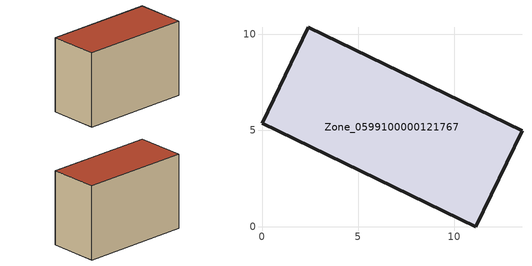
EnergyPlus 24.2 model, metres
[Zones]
Zone_0599100000121767
 floor ground (C_G): 13.52,4.99 11.11,0 0,5.36 2.41,10.35 z4.48
 wall outside (C_F): 11.11,0 13.52,4.99 2.41,10.35 0,5.36 11.11,0 z4.48:12.82
 roof outside (C_R): 2.41,10.35 0,5.36 11.11,0 13.52,4.99 z12.82
[BUILDING]
Pand.0599100000121767: North Axis=0; Terrain=City; Loads Convergence Tolerance Value=0.04; Temperature Convergence Tolerance Value=0.4; Solar Distribution=FullExterior; Maximum Number of Warmup Days=25; Minimum Number of Warmup Days=1
[Site:Location]
Rotterdam.The.Hague.AP_ZH_NLD Design_Conditions: Latitude=51.96; Longitude=4.45; Time Zone=1; Elevation=-4.5
[SITE:GROUNDTEMPERATURE:BUILDINGSURFACE]
18, 18, 18, 18, 18, 18, 18, 18, 18, 18, 18, 18
[MATERIAL] Thermal Absorptance=0.9; Solar Absorptance=0.7; Visible Absorptance=0.7
Name | Roughness | Thickness | Conductivity | Density | Specific Heat
G.TI.1992-2005 | MediumSmooth | 0.15 | 0.06 | 540 | 1210
F.TI.1992-2005 | Rough | 0.3 | 0.12 | 1920 | 840
R.TI.1992-2005 | MediumRough | 0.2 | 0.08 | 1500 | 1000
[CONSTRUCTION]
C_G: G.TI.1992-2005
C_F: F.TI.1992-2005
C_R: R.TI.1992-2005
[ZONE]
Zone_0599100000121767: Type=1; Multiplier=1; Ceiling Height=Autocalculate; Volume=Autocalculate; Floor Area=autocalculate; Part of Total Floor Area=Yes
[ZONEINFILTRATION:DESIGNFLOWRATE]
Infil_Zone_0599100000121767: Zone or ZoneList or Space or SpaceList=Zone_0599100000121767; Schedule=AlwaysOn; Design Flow Rate Calculation Method=Flow/Area; Flow Rate per Floor Area=0.0015; Constant Term Coefficient=1; Temperature Term Coefficient=0; Velocity Term Coefficient=0; Velocity Squared Term Coefficient=0
[HVACTEMPLATE:ZONE:IDEALLOADSAIRSYSTEM]
Zone_0599100000121767: Maximum Heating Supply Air Temperature=50; Minimum Cooling Supply Air Temperature=13; Maximum Heating Supply Air Humidity Ratio=0.0156; Minimum Cooling Supply Air Humidity Ratio=0.0077; Heating Limit=NoLimit; Cooling Limit=NoLimit; Dehumidification Control Type=ConstantSensibleHeatRatio; Cooling Sensible Heat Ratio=0.7; Dehumidification Setpoint=60; Humidification Control Type=None; Humidification Setpoint=30; Outdoor Air Method=None; Outdoor Air Flow Rate per Person=0.00944; Outdoor Air Flow Rate per Zone Floor Area=0; Outdoor Air Flow Rate per Zone=0; Demand Controlled Ventilation Type=None; Outdoor Air Economizer Type=NoEconomizer; Heat Recovery Type=None; Sensible Heat Recovery Effectiveness=0.7; Latent Heat Recovery Effectiveness=0.65
[ZONECONTROL:THERMOSTAT]
ThermostatControl_Zone_0599100000121767: Zone or ZoneList=Zone_0599100000121767; Control Type Schedule=DualSetpointControlType; Control 1=Thermostat_Zone_0599100000121767; Temperature Difference Between Cutout And Setpoint=0
[THERMOSTATSETPOINT:DUALSETPOINT]
Thermostat_Zone_0599100000121767: Heating Setpoint Temperature Schedule=HeatingSetpoint_Zone_0599100000121767; Cooling Setpoint Temperature Schedule=CoolingSetpoint_Zone_0599100000121767
[SCHEDULE:COMPACT]
HeatingSetpoint_Zone_0599100000121767: Through: 12/31, For: AllDays, Until: 24:00, 21
CoolingSetpoint_Zone_0599100000121767: Through: 12/31, For: AllDays, Until: 24:00, 24
DualSetpointControlType: Through: 12/31, For: AllDays, Until: 24:00, 4
AlwaysOn: Through: 12/31, For: AllDays, Until: 24:00, 1
